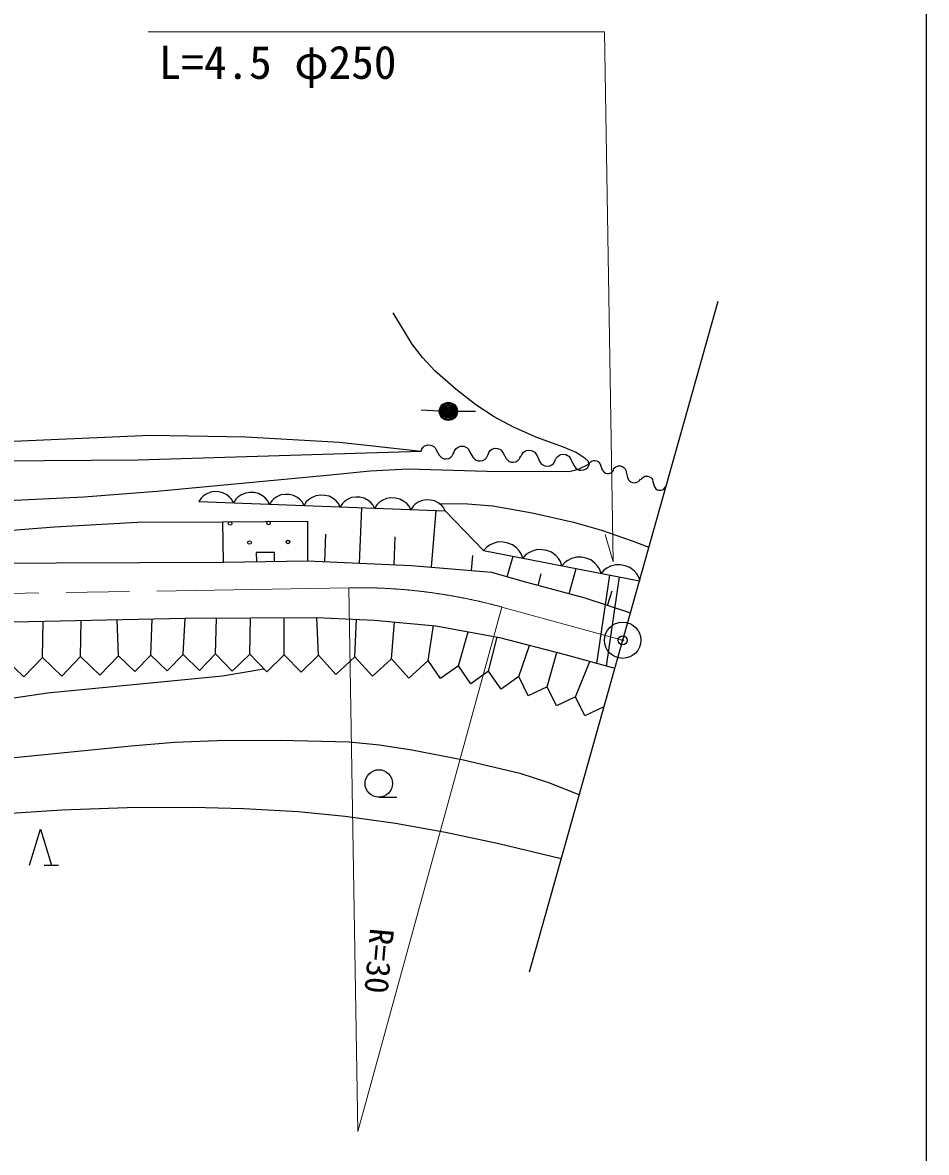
# Model space of a CAD drawing. Units: millimetres, scale not verified. Extents: x 40000 to 680000, y 20000 to 380000.
# Drawn here: x 529136 to 579000, y 251032 to 313352 of the extents above; entities that cross this region are included whole.
import ezdxf
from ezdxf.enums import TextEntityAlignment as Align

# ---------------------------------------------------------------- set-up
doc = ezdxf.new("R2010")
doc.units = ezdxf.units.MM
doc.header["$LTSCALE"] = 1000
doc.header["$PDMODE"] = 32
doc.header["$PDSIZE"] = 500
doc.linetypes.add('CHAIN', pattern=[18.5, 12, -1.5, 3.5, -1.5])
for name, color, linetype, lineweight in [('M-BGD', 7, 'Continuous', 25), ('M-BMK', 2, 'CHAIN', 13), ('M-BMK-HTXT', 7, 'Continuous', 13), ('M-BMK-SRVR', 3, 'Continuous', 25), ('M-OTRS', 6, 'Continuous', 25), ('M-STR-HTXT', 7, 'Continuous', 13), ('M-TTL-BAND', 7, 'Continuous', 25)]:
    doc.layers.add(name, color=color, linetype=linetype, lineweight=lineweight)
doc.styles.add('ＭＳ ゴシック', font='')
doc.styles.get('ＭＳ ゴシック').set_extended_font_data('MS Gothic')

msp = doc.modelspace()

# ---------------------------------------------------------------- linework, layer by layer
at = {"layer": 'M-BGD'}
for p, q in [((557095, 260999), (567508, 297990)), ((552126, 291926), (551127, 291966)), ((553126, 291912), (554126, 291925)), ((528193, 290248), (536193, 290591)), ((536193, 290591), (541451, 290495)), ((541451, 290495), (546612, 290204)), ((546612, 290204), (551123, 289718)), ((551123, 289718), (551164, 289824)), ((551164, 289824), (551241, 289928)), ((551241, 289928), (551317, 289997)), ((551317, 289997), (551391, 290029)), ((551391, 290029), (551500, 290059)), ((551500, 290059), (551644, 290052)), ((551644, 290052), (551750, 290011)), ((551750, 290011), (551820, 289971)), ((551820, 289971), (551889, 289896)), ((551889, 289896), (551955, 289784)), ((552964, 289739), (553046, 289849)), ((553046, 289849), (553126, 289921)), ((553126, 289921), (553203, 289956)), ((553203, 289956), (553319, 289988)), ((553319, 289988), (553471, 289980)), ((553471, 289980), (553583, 289936)), ((553583, 289936), (553657, 289895)), ((553657, 289895), (553729, 289815)), ((553729, 289815), (553799, 289697)), ((554937, 289742), (555012, 289810)), ((555012, 289810), (555086, 289842)), ((555086, 289842), (555196, 289873)), ((555196, 289873), (555340, 289866)), ((555340, 289866), (555446, 289824)), ((555446, 289824), (555516, 289785)), ((527522, 289184), (535497, 289239)), ((535497, 289239), (545707, 289546)), ((545707, 289546), (551123, 289718)), ((551955, 289784), (552120, 289487)), ((552120, 289487), (552223, 289374)), ((552223, 289374), (552293, 289335)), ((552293, 289335), (552399, 289293)), ((552399, 289293), (552507, 289288)), ((552507, 289288), (552652, 289316)), ((552652, 289316), (552764, 289383)), ((552764, 289383), (552839, 289451)), ((552839, 289451), (552879, 289521)), ((552879, 289521), (552920, 289627)), ((552920, 289627), (552964, 289739)), ((553799, 289697), (553974, 289384)), ((553974, 289384), (554082, 289264)), ((554082, 289264), (554156, 289223)), ((554156, 289223), (554268, 289179)), ((554268, 289179), (554381, 289173)), ((554381, 289173), (554535, 289203)), ((554535, 289203), (554653, 289274)), ((554653, 289274), (554733, 289346)), ((554733, 289346), (554774, 289420)), ((554774, 289420), (554818, 289532)), ((554818, 289532), (554859, 289638)), ((554859, 289638), (554937, 289742)), ((555516, 289785), (555584, 289709)), ((555584, 289709), (555650, 289598)), ((555650, 289598), (555816, 289301)), ((555816, 289301), (555918, 289188)), ((555918, 289188), (555988, 289148)), ((556348, 289130), (556459, 289196)), ((556459, 289196), (556535, 289265)), ((556535, 289265), (556574, 289335)), ((556574, 289335), (556616, 289441)), ((556638, 289440), (556689, 289548)), ((556689, 289548), (556778, 289653)), ((556778, 289653), (556863, 289719)), ((556863, 289719), (556943, 289748)), ((556943, 289748), (557061, 289772)), ((557061, 289772), (557211, 289753)), ((557211, 289753), (557320, 289702)), ((557320, 289702), (557391, 289655)), ((557391, 289655), (557457, 289571)), ((557457, 289571), (557519, 289449)), ((557519, 289449), (557672, 289124)), ((558473, 289104), (558524, 289213)), ((558524, 289213), (558576, 289321)), ((558576, 289321), (558665, 289426)), ((558665, 289426), (558749, 289492)), ((558749, 289492), (558829, 289521)), ((558829, 289521), (558947, 289545)), ((558947, 289545), (559098, 289527)), ((559098, 289527), (559206, 289475)), ((559206, 289475), (559277, 289428)), ((559277, 289428), (559344, 289344)), ((559344, 289344), (559406, 289222)), ((559406, 289222), (559558, 288897)), ((560498, 289136), (560564, 289178)), ((560564, 289178), (560625, 289194)), ((560625, 289194), (560713, 289203)), ((560713, 289203), (560822, 289179)), ((560822, 289179), (560899, 289134)), ((555988, 289148), (556094, 289107)), ((556094, 289107), (556202, 289101)), ((556202, 289101), (556348, 289130)), ((557672, 289124), (557771, 288997)), ((557771, 288997), (557842, 288950)), ((557842, 288950), (557951, 288899)), ((557951, 288899), (558064, 288885)), ((558064, 288885), (558219, 288905)), ((558219, 288905), (558342, 288967)), ((558342, 288967), (558426, 289033)), ((558426, 289033), (558473, 289104)), ((559558, 288897), (559657, 288770)), ((559657, 288770), (559728, 288723)), ((559728, 288723), (559837, 288672)), ((559837, 288672), (559950, 288658)), ((559950, 288658), (560106, 288678)), ((560106, 288678), (560228, 288740)), ((560228, 288740), (560312, 288806)), ((560312, 288806), (560359, 288877)), ((560359, 288877), (560411, 288986)), ((560380, 288990), (560425, 289066)), ((560425, 289066), (560498, 289136)), ((560899, 289134), (560947, 289094)), ((560947, 289094), (560990, 289028)), ((560990, 289028), (561027, 288934)), ((561027, 288934), (561115, 288685)), ((561115, 288685), (561179, 288585)), ((561179, 288585), (561228, 288545)), ((561228, 288545), (561304, 288500)), ((561596, 288522), (561662, 288565)), ((561662, 288565), (561702, 288613)), ((561702, 288613), (561747, 288689)), ((561715, 288697), (561776, 288777)), ((561776, 288777), (561868, 288846)), ((561868, 288846), (561950, 288886)), ((561950, 288886), (562021, 288895)), ((562021, 288895), (562122, 288894)), ((562122, 288894), (562243, 288852)), ((562243, 288852), (562323, 288790)), ((562323, 288790), (562373, 288739)), ((562373, 288739), (562412, 288657)), ((562412, 288657), (562441, 288546)), ((562441, 288546), (562508, 288251)), ((561304, 288500), (561386, 288482)), ((561386, 288482), (561502, 288485)), ((561502, 288485), (561596, 288522)), ((562508, 288251), (562568, 288129)), ((562568, 288129), (562618, 288078)), ((562618, 288078), (562698, 288016)), ((562698, 288016), (562788, 287985)), ((562788, 287985), (562920, 287973)), ((562920, 287973), (563032, 288002)), ((563032, 288002), (563113, 288041)), ((563113, 288041), (563164, 288091)), ((563164, 288091), (563226, 288171)), ((563272, 288155), (563323, 288227)), ((563323, 288227), (563402, 288291)), ((563402, 288291), (563472, 288327)), ((563472, 288327), (563534, 288337)), ((563534, 288337), (563623, 288339)), ((563623, 288339), (563729, 288305)), ((563729, 288305), (563801, 288253)), ((563801, 288253), (563846, 288210)), ((563846, 288210), (563883, 288140)), ((563883, 288140), (563911, 288043)), ((563911, 288043), (563978, 287787)), ((539262, 287344), (539106, 287235)), ((539494, 287449), (539262, 287344)), ((539724, 287478), (539494, 287449)), ((539951, 287469), (539724, 287478)), ((540178, 287422), (539951, 287469)), ((540401, 287299), (540178, 287422)), ((540549, 287180), (540401, 287299)), ((541426, 287402), (541182, 287291)), ((541667, 287433), (541426, 287402)), ((541907, 287423), (541667, 287433)), ((542145, 287374), (541907, 287423)), ((542381, 287245), (542145, 287374)), ((543391, 287298), (543159, 287193)), ((543621, 287327), (543391, 287298)), ((543849, 287318), (543621, 287327)), ((544075, 287271), (543849, 287318)), ((563978, 287787), (564033, 287682)), ((564033, 287682), (564078, 287638)), ((564078, 287638), (564149, 287586)), ((564149, 287586), (564230, 287561)), ((564230, 287561), (564345, 287554)), ((564345, 287554), (564442, 287583)), ((564442, 287583), (564512, 287619)), ((564512, 287619), (564555, 287664)), ((564555, 287664), (564607, 287736)), ((538987, 287126), (538866, 286941)), ((538866, 286941), (552453, 286414)), ((539106, 287235), (538987, 287126)), ((540658, 287061), (540549, 287180)), ((540765, 286867), (540658, 287061)), ((540892, 287062), (540765, 286867)), ((541017, 287177), (540892, 287062)), ((541182, 287291), (541017, 287177)), ((542536, 287119), (542381, 287245)), ((542651, 286994), (542536, 287119)), ((542763, 286790), (542651, 286994)), ((542885, 286975), (542763, 286790)), ((543003, 287085), (542885, 286975)), ((543159, 287193), (543003, 287085)), ((544298, 287149), (544075, 287271)), ((544446, 287029), (544298, 287149)), ((544555, 286910), (544446, 287029)), ((544662, 286716), (544555, 286910)), ((544789, 286911), (544662, 286716)), ((544914, 287027), (544789, 286911)), ((545079, 287140), (544914, 287027)), ((545323, 287251), (545079, 287140)), ((545564, 287282), (545323, 287251)), ((545804, 287272), (545564, 287282)), ((546042, 287223), (545804, 287272)), ((546278, 287094), (546042, 287223)), ((546433, 286968), (546278, 287094)), ((546548, 286843), (546433, 286968)), ((546660, 286639), (546548, 286843)), ((546782, 286824), (546660, 286639)), ((546900, 286934), (546782, 286824)), ((547056, 287042), (546900, 286934)), ((547288, 287147), (547056, 287042)), ((547518, 287176), (547288, 287147)), ((547746, 287167), (547518, 287176)), ((547972, 287120), (547746, 287167)), ((548195, 286998), (547972, 287120)), ((548343, 286878), (548195, 286998)), ((548452, 286759), (548343, 286878)), ((548559, 286565), (548452, 286759)), ((548687, 286760), (548559, 286565)), ((548811, 286876), (548687, 286760)), ((548976, 286989), (548811, 286876)), ((549220, 287100), (548976, 286989)), ((549461, 287131), (549220, 287100)), ((549701, 287121), (549461, 287131)), ((549940, 287072), (549701, 287121)), ((550175, 286943), (549940, 287072)), ((550330, 286817), (550175, 286943)), ((550445, 286692), (550330, 286817)), ((550557, 286488), (550445, 286692)), ((550679, 286673), (550557, 286488)), ((550797, 286783), (550679, 286673)), ((550953, 286891), (550797, 286783)), ((551186, 286996), (550953, 286891)), ((551415, 287025), (551186, 286996)), ((551643, 287016), (551415, 287025)), ((551869, 286969), (551643, 287016)), ((552092, 286847), (551869, 286969)), ((552240, 286727), (552092, 286847)), ((552349, 286609), (552240, 286727)), ((547720, 283531), (547852, 286593)), ((551693, 283314), (551956, 286434)), ((552456, 286414), (552349, 286609)), ((554572, 284234), (552453, 286414)), ((540175, 285819), (544849, 285851)), ((540213, 283594), (540175, 285819)), ((544849, 285851), (544853, 283655)), ((545809, 283614), (545875, 285140)), ((549631, 283448), (549698, 284984)), ((554744, 284424), (554572, 284234)), ((554572, 284234), (563165, 282561)), ((554899, 284529), (554744, 284424)), ((555097, 284625), (554899, 284529)), ((555381, 284704), (555097, 284625)), ((555649, 284697), (555381, 284704)), ((555908, 284646), (555649, 284697)), ((556158, 284552), (555908, 284646)), ((556392, 284372), (556158, 284552)), ((556540, 284209), (556392, 284372)), ((556644, 284054), (556540, 284209)), ((557256, 284204), (557058, 284108)), ((557540, 284283), (557256, 284204)), ((557808, 284276), (557540, 284283)), ((558067, 284226), (557808, 284276)), ((558318, 284132), (558067, 284226)), ((530982, 283553), (540213, 283594)), ((540213, 283594), (544853, 283655)), ((543027, 284131), (542027, 284118)), ((542027, 284118), (542033, 283618)), ((543033, 283631), (543027, 284131)), ((544853, 283655), (550587, 283407)), ((553906, 283128), (553975, 283952)), ((555869, 282785), (556198, 283917)), ((556732, 283813), (556644, 284054)), ((556903, 284004), (556732, 283813)), ((557058, 284108), (556903, 284004)), ((558552, 283952), (558318, 284132)), ((558699, 283789), (558552, 283952)), ((558804, 283634), (558699, 283789)), ((558891, 283393), (558804, 283634)), ((559063, 283583), (558891, 283393)), ((559218, 283688), (559063, 283583)), ((559416, 283784), (559218, 283688)), ((559700, 283863), (559416, 283784)), ((559967, 283856), (559700, 283863)), ((560227, 283805), (559967, 283856)), ((560477, 283711), (560227, 283805)), ((560711, 283531), (560477, 283711)), ((521488, 283512), (530982, 283553)), ((550587, 283407), (555012, 283034)), ((555012, 283034), (556726, 282536)), ((557582, 282307), (557753, 282944)), ((559295, 281847), (559669, 283241)), ((560859, 283368), (560711, 283531)), ((560963, 283213), (560859, 283368)), ((561051, 282972), (560963, 283213)), ((561222, 283163), (561051, 282972)), ((561377, 283267), (561222, 283163)), ((561575, 283363), (561377, 283267)), ((561859, 283442), (561575, 283363)), ((562127, 283435), (561859, 283442)), ((562386, 283385), (562127, 283435)), ((562637, 283291), (562386, 283385)), ((562871, 283111), (562637, 283291)), ((563018, 282948), (562871, 283111)), ((563122, 282793), (563018, 282948)), ((556726, 282536), (560151, 281618)), ((560821, 278008), (561529, 282879)), ((561356, 277861), (562070, 282774)), ((563210, 282552), (563122, 282793)), ((561408, 281203), (561672, 282002)), ((560151, 281618), (562666, 280788)), ((525163, 280227), (538097, 280503)), ((536209, 278460), (536278, 280464)), ((537990, 278495), (538097, 280503)), ((538097, 280503), (545370, 280528)), ((539771, 278529), (539832, 280509)), ((541666, 278507), (541710, 280515)), ((543560, 278485), (543570, 280522)), ((545455, 278463), (545370, 280528)), ((545370, 280528), (548539, 280399)), ((547474, 278361), (547562, 280439)), ((530231, 278334), (530268, 280336)), ((532329, 278380), (532362, 280380)), ((534427, 278426), (534352, 280423)), ((548539, 280399), (551927, 280076)), ((549494, 278260), (549661, 280292)), ((551513, 278158), (551799, 280088)), ((551927, 280076), (555439, 279429)), ((553181, 277863), (553712, 279747)), ((554849, 277569), (555317, 279452)), ((555439, 279429), (559003, 278506)), ((556517, 277274), (557103, 278998)), ((558081, 276721), (558606, 278609)), ((529205, 277262), (528133, 278288)), ((530231, 278334), (529205, 277262)), ((531303, 277308), (530231, 278334)), ((532329, 278380), (531303, 277308)), ((533401, 277354), (532329, 278380)), ((534427, 278426), (533401, 277354)), ((535335, 277552), (534427, 278426)), ((536209, 278460), (535335, 277552)), ((537117, 277587), (536209, 278460)), ((537990, 278495), (537117, 277587)), ((538898, 277621), (537990, 278495)), ((539771, 278529), (538898, 277621)), ((540707, 277571), (539771, 278529)), ((541666, 278507), (540707, 277571)), ((542602, 277549), (541666, 278507)), ((543560, 278485), (542602, 277549)), ((544497, 277526), (543560, 278485)), ((545455, 278463), (544497, 277526)), ((546414, 277402), (545455, 278463)), ((547474, 278361), (546414, 277402)), ((548433, 277301), (547474, 278361)), ((549494, 278260), (548433, 277301)), ((550453, 277199), (549494, 278260)), ((551513, 278158), (550453, 277199)), ((552200, 277177), (551513, 278158)), ((559003, 278506), (561807, 277738)), ((559645, 276168), (560422, 278117)), ((553181, 277863), (552200, 277177)), ((553868, 276882), (553181, 277863)), ((554849, 277569), (553868, 276882)), ((555536, 276588), (554849, 277569)), ((556517, 277274), (555536, 276588)), ((557022, 276216), (556517, 277274)), ((558081, 276721), (557022, 276216)), ((558586, 275662), (558081, 276721)), ((559645, 276168), (558586, 275662)), ((560151, 275109), (559645, 276168)), ((561209, 275615), (560151, 275109)), ((548788, 270623), (549788, 270623)), ((529526, 266867), (530126, 268867)), ((530126, 268867), (530726, 266867)), ((530326, 266867), (531126, 266867))]:
    msp.add_line(p, q, dxfattribs=at)
for points in [[(528313, 286993), (532508, 287202), (536544, 287502), (546118, 288415), (548309, 288630), (550414, 288730), (554750, 288611), (559282, 288597), (559800, 288713), (560380, 288990), (560352, 289138), (560176, 289304), (559675, 289632), (558987, 289933), (557511, 290466), (556211, 291041), (555154, 291606), (554148, 292265), (553031, 293125), (551877, 294147), (551192, 294873), (550622, 295618), (549590, 297342)], [(552078, 286826), (553680, 286810), (555078, 286699), (557245, 286314), (559531, 285800), (561074, 285362), (562771, 284762), (563686, 284414)], [(505957, 283159), (506435, 283522), (506833, 283661), (509039, 283852), (511063, 283930), (514060, 284013), (516968, 284195), (526430, 285184), (530901, 285540), (535467, 285793), (540175, 285819)], [(488815, 265501), (497359, 270199), (498807, 270887), (500128, 271408), (501465, 271809), (503028, 272160), (512604, 273734), (522136, 275037), (526276, 275750), (530516, 276374), (540158, 277321), (542446, 277709)], [(492232, 265690), (493776, 266616), (495540, 267547), (497007, 268192), (498480, 268728), (500402, 269282), (502429, 269756), (505571, 270360), (508569, 270835), (512137, 271319), (515796, 271708), (525541, 272511), (535130, 273464), (537522, 273655), (539875, 273744), (543351, 273765), (547152, 273676), (548832, 273515), (550609, 273238), (553456, 272682), (556575, 271957), (558153, 271441), (559829, 270780), (559847, 270773)], [(501591, 265964), (504302, 266664), (506877, 267228), (509832, 267744), (513004, 268190), (522685, 269278), (527067, 269659), (531309, 269926), (534908, 270055), (538508, 270081), (541351, 270009), (544347, 269827), (546935, 269573), (549709, 269191), (552468, 268703), (555403, 268077), (558851, 267237)]]:
    msp.add_lwpolyline(points, dxfattribs=at)
for centre, radius in [((552626, 291906), 500), ((552626, 291906), 440), ((552626, 291906), 380), ((552626, 291906), 320), ((552626, 291906), 260), ((552626, 291906), 200), ((552626, 291906), 140), ((552626, 291906), 80), ((552626, 291906), 20), ((540583, 285721), 100), ((542704, 285748), 100), ((543779, 284702), 100), ((541658, 284674), 100), ((548788, 271383), 760)]:
    msp.add_circle(centre, radius, dxfattribs=at)
at = {"layer": 'M-BMK'}
for p, q in [((444051, 280440), (547135, 282177)), ((555581, 281111), (562242, 279283))]:
    msp.add_line(p, q, dxfattribs=at)
msp.add_arc((547640, 252182), 30000, 74.65049, 90.96549, dxfattribs=at)
at = {"layer": 'M-BMK-HTXT'}
for q in [(547135, 282177), (555581, 281111)]:
    msp.add_line((547640, 252182), q, dxfattribs=at)
at = {"layer": 'M-BMK-SRVR'}
for radius in [1000, 40]:
    msp.add_circle((562242, 279283), radius, dxfattribs=at)
at = {"layer": 'M-OTRS'}
msp.add_point((562242, 279283), dxfattribs=at)
at = {"layer": 'M-STR-HTXT'}
for p, q in [((561236, 312850), (536060, 312843)), ((561714, 283616), (561236, 312850)), ((561714, 283616), (561269, 285109))]:
    msp.add_line(p, q, dxfattribs=at)
at = {"layer": 'M-TTL-BAND'}
msp.add_line((579000, 20000), (579000, 370000), dxfattribs=at)

# ---------------------------------------------------------------- texts
at = {"layer": 'M-BMK-HTXT', "style": 'ＭＳ ゴシック'}
msp.add_text('R=30', height=1320, rotation=264.915, dxfattribs=at).set_placement((547920, 263473), align=Align.BOTTOM_LEFT)
at = {"layer": 'M-STR-HTXT', "style": 'ＭＳ ゴシック'}
msp.add_text('L=4.5 φ250', height=1833, rotation=0.015, dxfattribs=at).set_placement((536646, 309695), align=Align.BOTTOM_LEFT)

doc.saveas('drawing.dxf')
